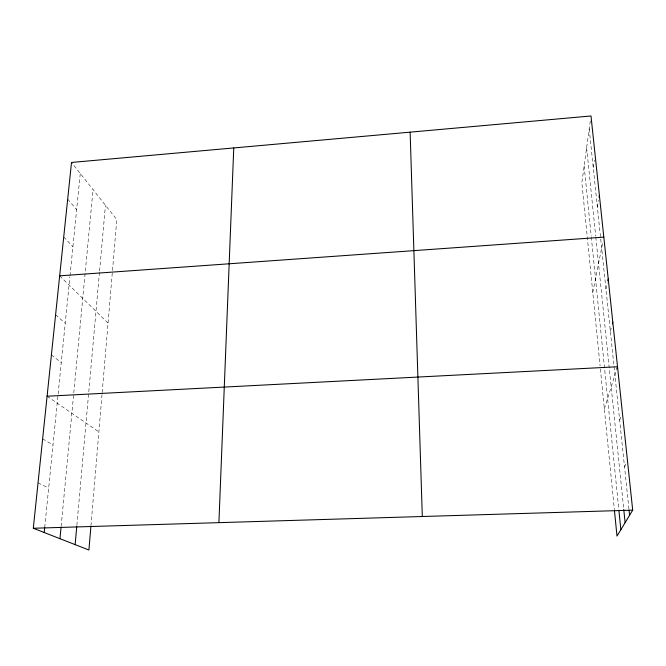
<?xml version="1.0" encoding="UTF-8"?>
<svg xmlns="http://www.w3.org/2000/svg" width="666" height="666" viewBox="0 0 666 666"><rect width="100%" height="100%" fill="white"/><g stroke="black" fill="none" stroke-linecap="round" stroke-linejoin="round"><path stroke-width="0.5" stroke-dasharray="3.33 2.5" d="M90.959 525.74L102.015 394.663M102.189 392.59L112.412 271.445M112.496 270.429L116.783 219.597L71.512 162.454M76.865 525.308L99.492 271.961M99.584 270.954L105.444 205.286M61.139 526.398L93.049 189.644M44.714 527.355L69.897 276.756M70.005 275.724L80.27 173.518M590.309 120.962L581.859 182.576L600.083 365.942M593.231 167.391L594.338 160.198M597.377 207.043L598.551 200.266M592.79 292.557L602.63 243.04M605.935 288.986L607.317 282.942M610.364 331.318L611.829 325.791M604.353 408.924L616.949 368.589M619.655 420.229L621.037 416.566M624.542 466.949L627.047 461.58M38.045 482.85L48.66 488.07M42.641 438.861L52.997 444.98M47.095 396.228L98.876 431.909M51.407 354.886L61.272 362.637M55.594 314.777L65.226 323.268M59.665 275.849L108.059 323.093M63.728 236.921L72.91 246.77M67.674 199.142L76.648 209.615M589.21 128.954L628.945 509.107M586.629 147.802L595.695 236.13M595.804 237.154L623.667 508.449M584.132 166.001L591.2 236.03M591.308 237.046L618.781 509.215M600.391 369.006L614.368 509.673"/><path stroke-width="1" d="M218.906 522.652L233.758 147.935M90.876 526.748L88.911 550.024L33.3 528.255L71.512 162.454L590.992 115.976L632.7 510.156L616.991 536.088L614.468 510.689M75.141 544.638L76.773 526.323M59.965 538.694L61.039 527.422M44.197 532.517L44.714 527.355M599.059 197.361L599.4 195.421M607.775 280.935L608.233 278.921M612.312 323.951L612.803 322.103M616.949 368.589L617.524 366.75L47.095 396.228M59.665 275.849L603.812 237.121M33.3 528.255L632.7 510.156M629.054 510.139L629.595 515.284M623.767 509.465L625.124 522.66M618.889 510.239L620.854 529.72M410.123 132.159L422.311 516.508"/></g></svg>
